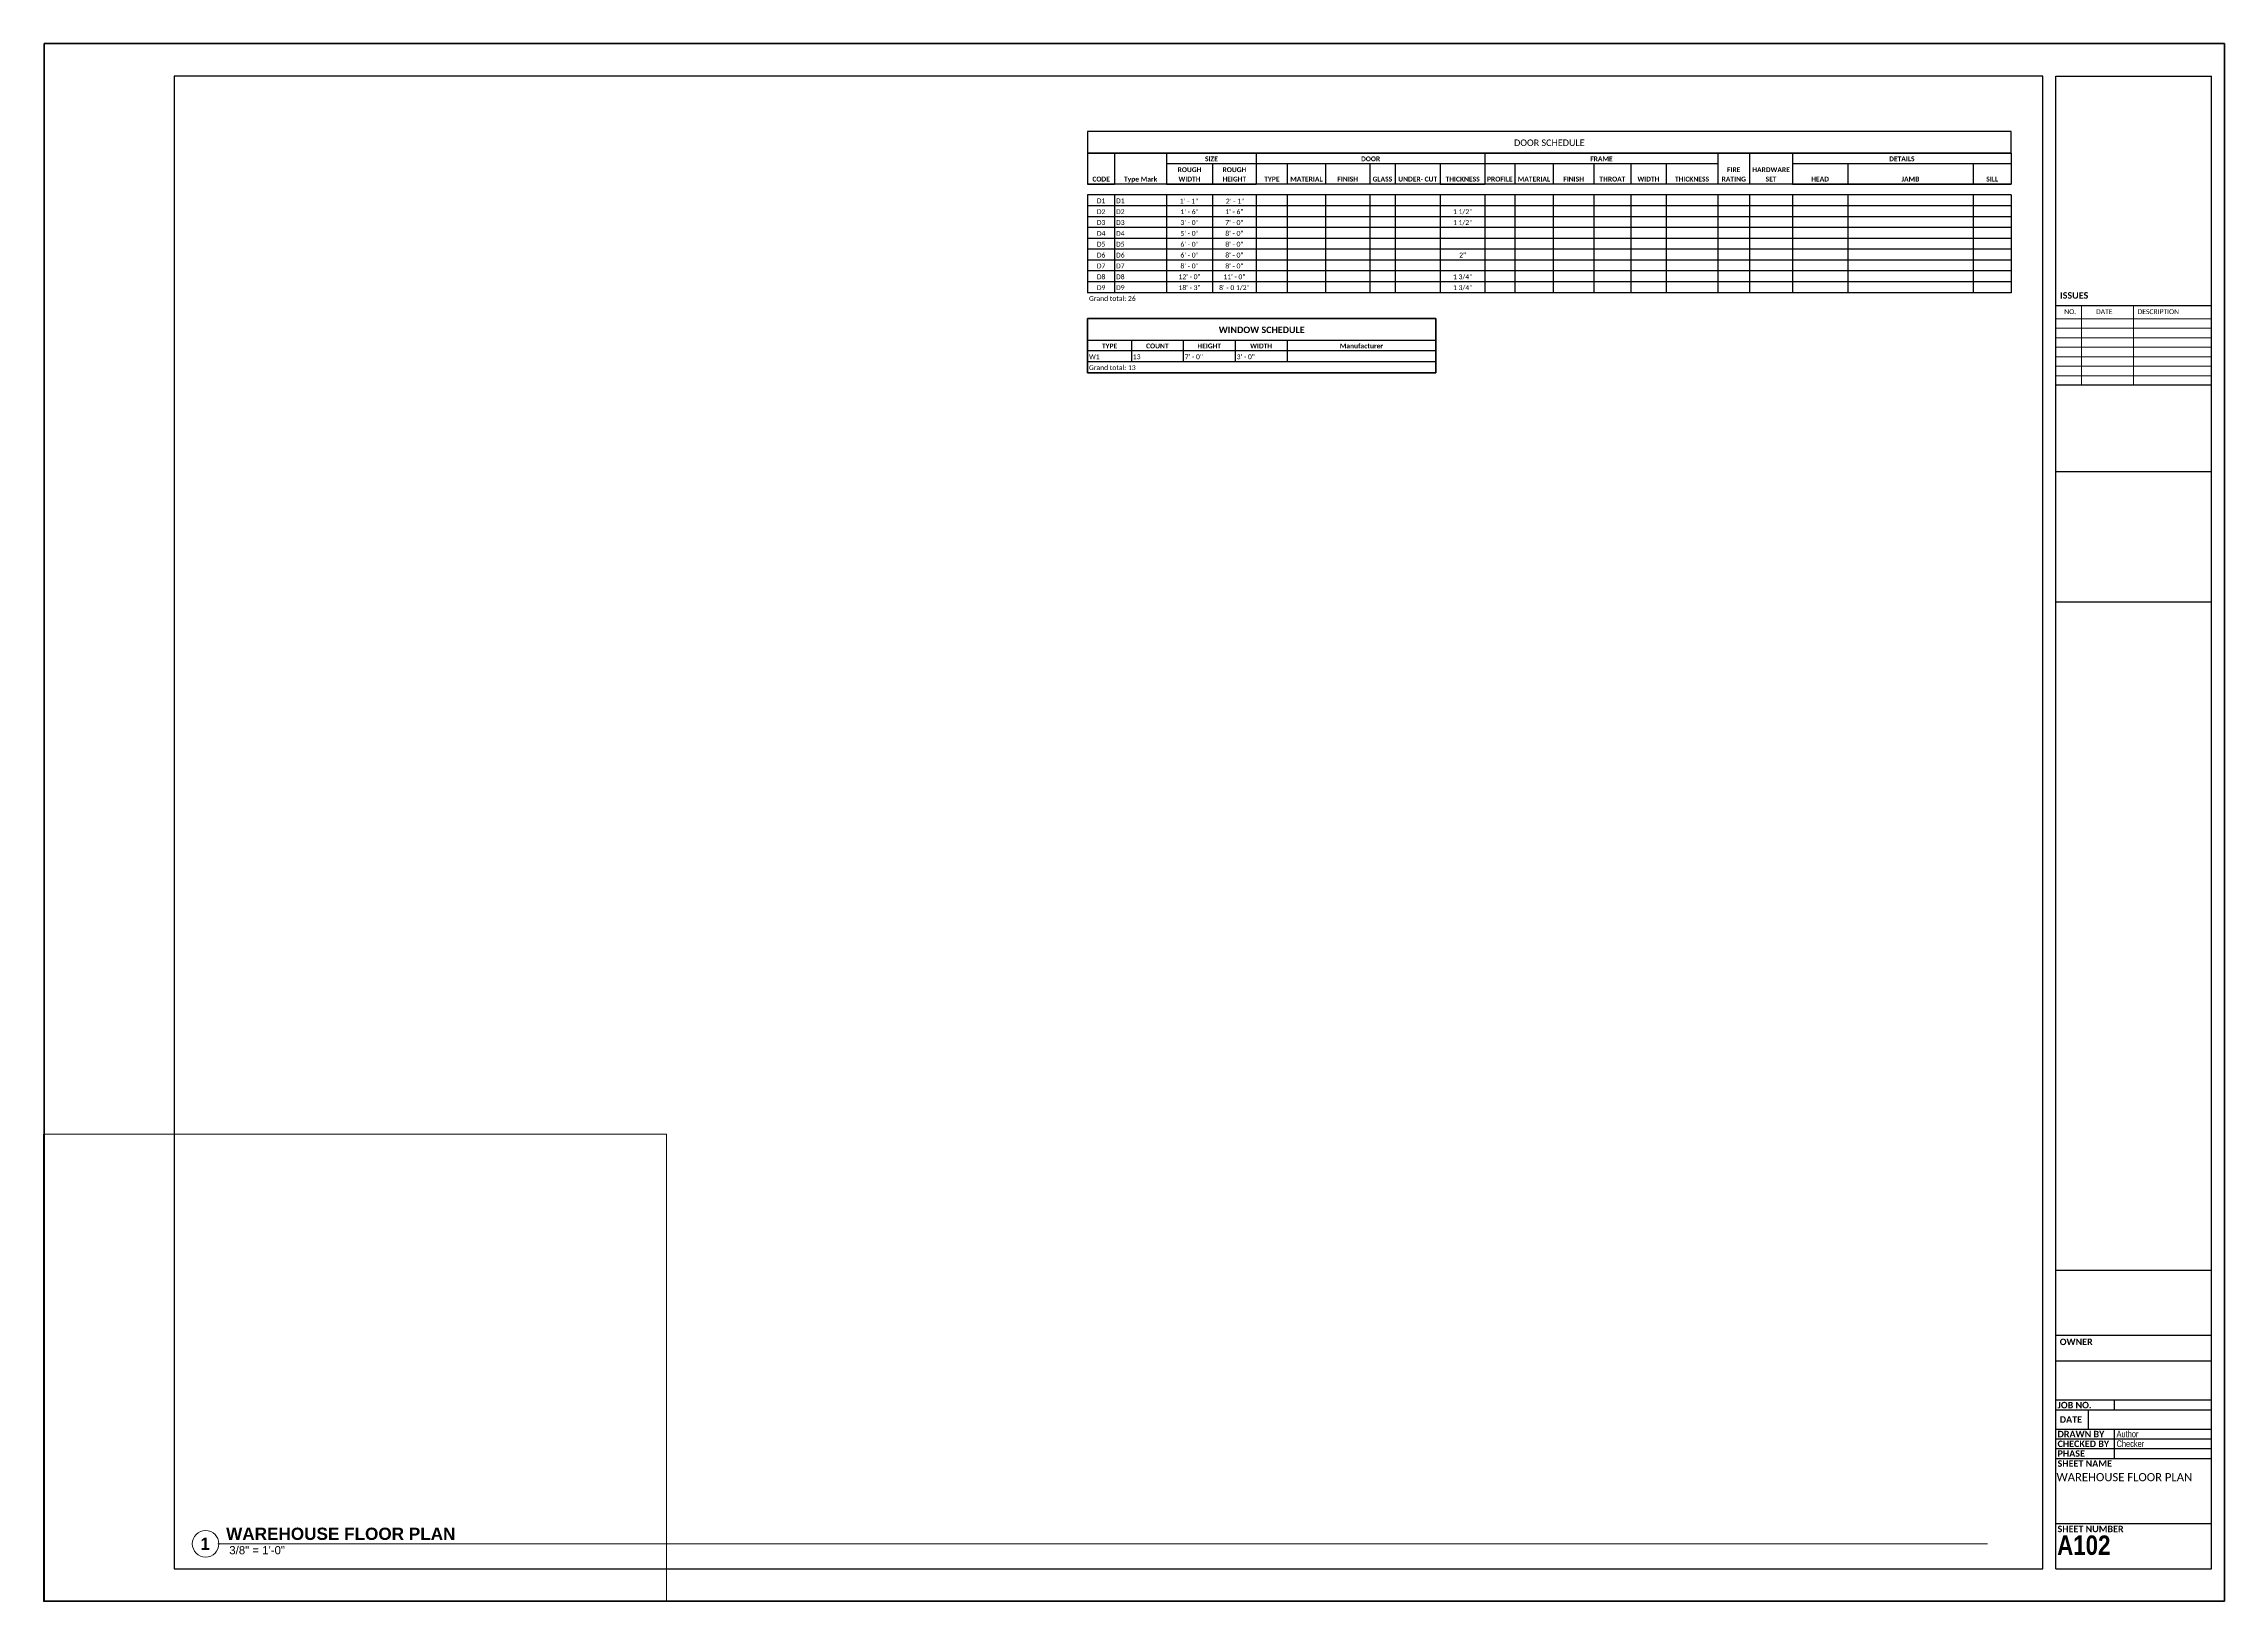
# Paper-space layout 'Layout1' of a CAD drawing. Header units: inches. Extents: x 0 to 42, y 0 to 30.
import ezdxf

# ---------------------------------------------------------------- set-up
doc = ezdxf.new("R2010")
doc.units = ezdxf.units.IN
doc.header["$MEASUREMENT"] = 0
for name, color, linetype, lineweight in [('A-DETL', 90, 'Continuous', 25), ('A-DETL-WIDE', 214, 'Continuous', 50), ('G-ANNO-SCHD', 231, 'Continuous', 9), ('G-ANNO-TEXT', 231, 'Continuous', 9), ('G-ANNO-TTLB', 6, 'Continuous', 9), ('G-ANNO-TTLB-MEDM', 33, 'Continuous', 25), ('G-ANNO-TTLB-THIN', 151, 'Continuous', 9), ('G-ANNO-TTLB-WIDE', 214, 'Continuous', 50)]:
    doc.layers.add(name, color=color, linetype=linetype, lineweight=lineweight)
doc.layers.add('G-ANNO-NPLT', color=191, linetype='Continuous', plot=False)
doc.styles.add('Arial', font='arial.ttf', dxfattribs={"height": 0.15748})
doc.styles.add('Arial Narrow', font='ARIALN.TTF', dxfattribs={"height": 0.125})
doc.styles.add('Arial Narrow_B', font='ARIALNB.TTF', dxfattribs={"height": 0.375})
doc.styles.add('Arial_1', font='arial.ttf', dxfattribs={"height": 0.098425})
doc.styles.add('Arial_B', font='arialbd.ttf', dxfattribs={"height": 0.23622})
doc.styles.add('Calibri', font='calibri.ttf', dxfattribs={"height": 0.09375})
doc.styles.add('Calibri_1', font='calibri.ttf', dxfattribs={"height": 0.15625})
doc.styles.add('Calibri_2', font='calibri.ttf', dxfattribs={"height": 0.125})
doc.styles.add('Calibri_B', font='calibrib.ttf', dxfattribs={"height": 0.125})
doc.styles.add('Calibri_B_1', font='calibrib.ttf', dxfattribs={"height": 0.09375})

# ---------------------------------------------------------------- blocks, each defined once
blk = doc.blocks.new('MAPS 30X42 TITLE BLOCK_NEW - TITLE BLOCK - BUILDING A-425426-WAREHOUSE FLOOR PLAN')
at = {"layer": 'G-ANNO-TTLB'}
blk.add_line((0.012, 30.004), (0.012, 0.004), dxfattribs=at)
at = {"layer": 'G-ANNO-TTLB-MEDM'}
for p, q in [((2.512, 29.379), (2.512, 0.629)), ((38.513, 29.379), (2.512, 29.379)), ((38.513, 0.629), (38.513, 29.379)), ((38.763, 29.379), (41.763, 29.379)), ((38.763, 0.629), (38.763, 29.379)), ((41.763, 0.629), (41.763, 29.379)), ((41.763, 24.956), (38.763, 24.956)), ((41.763, 23.425), (38.763, 23.425)), ((41.763, 21.755), (38.763, 21.755)), ((38.763, 19.255), (41.763, 19.255)), ((38.763, 6.38), (41.763, 6.38)), ((38.763, 5.13), (41.763, 5.13)), ((38.763, 4.63), (41.763, 4.63)), ((38.763, 3.88), (41.763, 3.88)), ((39.888, 3.88), (39.888, 3.692)), ((38.763, 3.692), (41.763, 3.692)), ((39.388, 3.692), (39.388, 3.317)), ((38.763, 3.317), (41.763, 3.317)), ((38.763, 3.13), (41.763, 3.13)), ((38.763, 2.942), (41.763, 2.942)), ((39.888, 3.317), (39.888, 2.755)), ((38.763, 2.755), (41.763, 2.755)), ((38.763, 1.503), (41.763, 1.503)), ((2.512, 0.629), (38.513, 0.629)), ((38.763, 0.629), (41.763, 0.629))]:
    blk.add_line(p, q, dxfattribs=at)
at = {"layer": 'G-ANNO-TTLB-THIN'}
for p, q in [((39.263, 24.956), (39.263, 23.425)), ((40.263, 24.956), (40.263, 23.425)), ((41.763, 24.706), (38.763, 24.706)), ((41.763, 24.523), (38.763, 24.523)), ((41.763, 24.34), (38.763, 24.34)), ((41.763, 24.157), (38.763, 24.157)), ((41.763, 23.974), (38.763, 23.974)), ((41.763, 23.791), (38.763, 23.791)), ((41.763, 23.608), (38.763, 23.608))]:
    blk.add_line(p, q, dxfattribs=at)
at = {"layer": 'G-ANNO-TTLB-WIDE'}
for p, q in [((0.012, 0.004), (0.012, 30.004)), ((42.013, 30.004), (0.012, 30.004)), ((42.013, 0.004), (42.013, 30.004)), ((0.012, 0.004), (42.013, 0.004))]:
    blk.add_line(p, q, dxfattribs=at)
at = {"layer": 'G-ANNO-TTLB', "attachment_point": 1}
for s, insert, char_height, width, style in [('ISSUES', (38.846, 25.217), 0.125, 0.68491, 'Calibri_B'), ('NO.', (38.928, 24.888), 0.0937, 0.27459, 'Calibri'), ('DATE', (39.54, 24.888), 0.0937, 0.37875, 'Calibri'), ('DESCRIPTION', (40.341, 24.888), 0.09375, 0.9595, 'Calibri'), ('OWNER', (38.841, 5.061), 0.125, 0.80169, 'Calibri_B'), ('JOB NO.', (38.799, 3.843), 0.125, 0.82378, 'Calibri_B'), ('DATE', (38.841, 3.565), 0.125, 0.54287, 'Calibri_B'), ('CHECKED BY', (38.799, 3.098), 0.125, 1.25619, 'Calibri_B'), ('DRAWN BY', (38.799, 3.285), 0.125, 1.13625, 'Calibri_B'), ('SHEET NAME', (38.799, 2.717), 0.125, 1.32247, 'Calibri_B'), ('PHASE', (38.799, 2.91), 0.125, 0.66597, 'Calibri_B'), ('SHEET NUMBER', (38.799, 1.457), 0.125, 1.60337, 'Calibri_B')]:
    blk.add_mtext(s, dxfattribs=dict(at, insert=insert, char_height=char_height, width=width, style=style))
blk = doc.blocks.new('Viewport - Standard-101155-WAREHOUSE FLOOR PLAN')
at = {"layer": 'G-ANNO-TTLB'}
for start, end in [(360, 180), (180, 0)]:
    blk.add_arc((-0.236, 0), 0.256, start, end, dxfattribs=at)

psp = doc.layouts.get("Layout1")

# ---------------------------------------------------------------- linework, layer by layer
at = {"layer": 'A-DETL'}
for p, q in [((20.112, 28.313), (20.112, 27.897)), ((37.904, 28.313), (20.112, 28.313)), ((37.904, 27.897), (37.904, 28.313)), ((20.112, 27.897), (20.112, 27.688)), ((20.633, 27.897), (20.633, 27.688)), ((21.633, 27.897), (21.633, 27.688)), ((23.362, 27.897), (23.362, 27.688)), ((27.768, 27.897), (27.768, 27.688)), ((32.256, 27.897), (32.256, 27.688)), ((32.863, 27.897), (32.863, 27.688)), ((33.695, 27.897), (33.695, 27.688)), ((37.904, 27.897), (37.904, 27.688)), ((20.112, 27.688), (20.112, 27.298)), ((20.633, 27.688), (20.633, 27.298)), ((22.518, 27.688), (21.633, 27.688)), ((21.633, 27.688), (21.633, 27.298)), ((23.362, 27.688), (22.518, 27.688)), ((22.518, 27.688), (22.518, 27.298)), ((23.959, 27.688), (23.362, 27.688)), ((23.362, 27.688), (23.362, 27.298)), ((24.696, 27.688), (23.959, 27.688)), ((23.959, 27.688), (23.959, 27.298)), ((25.548, 27.688), (24.696, 27.688)), ((24.696, 27.688), (24.696, 27.298)), ((26.037, 27.688), (25.548, 27.688)), ((25.548, 27.688), (25.548, 27.298)), ((26.907, 27.688), (26.037, 27.688)), ((26.037, 27.688), (26.037, 27.298)), ((27.768, 27.688), (26.907, 27.688)), ((26.907, 27.688), (26.907, 27.298)), ((28.341, 27.688), (27.768, 27.688)), ((27.768, 27.688), (27.768, 27.298)), ((29.082, 27.688), (28.341, 27.688)), ((28.341, 27.688), (28.341, 27.298)), ((29.867, 27.688), (29.082, 27.688)), ((29.082, 27.688), (29.082, 27.298)), ((30.578, 27.688), (29.867, 27.688)), ((29.867, 27.688), (29.867, 27.298)), ((31.256, 27.688), (30.578, 27.688)), ((30.578, 27.688), (30.578, 27.298)), ((32.256, 27.688), (31.256, 27.688)), ((31.256, 27.688), (31.256, 27.298)), ((32.256, 27.688), (32.256, 27.298)), ((32.863, 27.688), (32.863, 27.298)), ((34.756, 27.688), (33.695, 27.688)), ((33.695, 27.688), (33.695, 27.298)), ((37.175, 27.688), (34.756, 27.688)), ((34.756, 27.688), (34.756, 27.298)), ((37.904, 27.688), (37.175, 27.688)), ((37.175, 27.688), (37.175, 27.298)), ((37.904, 27.688), (37.904, 27.298)), ((20.633, 27.089), (20.112, 27.089)), ((20.112, 27.089), (20.112, 26.879)), ((21.633, 27.298), (20.633, 27.298)), ((21.633, 27.089), (20.633, 27.089)), ((20.633, 27.089), (20.633, 26.879)), ((22.518, 27.089), (21.633, 27.089)), ((21.633, 27.089), (21.633, 26.879)), ((23.362, 27.089), (22.518, 27.089)), ((22.518, 27.089), (22.518, 26.879)), ((23.959, 27.298), (23.362, 27.298)), ((23.959, 27.089), (23.362, 27.089)), ((23.362, 27.089), (23.362, 26.879)), ((24.696, 27.298), (23.959, 27.298)), ((24.696, 27.089), (23.959, 27.089)), ((23.959, 27.089), (23.959, 26.879)), ((25.548, 27.298), (24.696, 27.298)), ((25.548, 27.089), (24.696, 27.089)), ((24.696, 27.089), (24.696, 26.879)), ((26.037, 27.298), (25.548, 27.298)), ((26.037, 27.089), (25.548, 27.089)), ((25.548, 27.089), (25.548, 26.879)), ((26.907, 27.298), (26.037, 27.298)), ((26.907, 27.089), (26.037, 27.089)), ((26.037, 27.089), (26.037, 26.879)), ((27.768, 27.089), (26.907, 27.089)), ((26.907, 27.089), (26.907, 26.879)), ((28.341, 27.298), (27.768, 27.298)), ((28.341, 27.089), (27.768, 27.089)), ((27.768, 27.089), (27.768, 26.879)), ((29.082, 27.298), (28.341, 27.298)), ((29.082, 27.089), (28.341, 27.089)), ((28.341, 27.089), (28.341, 26.879)), ((29.867, 27.298), (29.082, 27.298)), ((29.867, 27.089), (29.082, 27.089)), ((29.082, 27.089), (29.082, 26.879)), ((30.578, 27.298), (29.867, 27.298)), ((30.578, 27.089), (29.867, 27.089)), ((29.867, 27.089), (29.867, 26.879)), ((31.256, 27.298), (30.578, 27.298)), ((31.256, 27.089), (30.578, 27.089)), ((30.578, 27.089), (30.578, 26.879)), ((32.256, 27.298), (31.256, 27.298)), ((32.256, 27.089), (31.256, 27.089)), ((31.256, 27.089), (31.256, 26.879)), ((32.863, 27.298), (32.256, 27.298)), ((32.863, 27.089), (32.256, 27.089)), ((32.256, 27.089), (32.256, 26.879)), ((33.695, 27.298), (32.863, 27.298)), ((33.695, 27.089), (32.863, 27.089)), ((32.863, 27.089), (32.863, 26.879)), ((34.756, 27.089), (33.695, 27.089)), ((33.695, 27.089), (33.695, 26.879)), ((37.175, 27.089), (34.756, 27.089)), ((34.756, 27.089), (34.756, 26.879)), ((37.904, 27.089), (37.175, 27.089)), ((37.175, 27.089), (37.175, 26.879)), ((37.904, 27.089), (37.904, 26.879)), ((20.633, 26.879), (20.112, 26.879)), ((20.112, 26.879), (20.112, 26.67)), ((20.633, 26.67), (20.112, 26.67)), ((20.112, 26.67), (20.112, 26.461)), ((21.633, 26.879), (20.633, 26.879)), ((20.633, 26.879), (20.633, 26.67)), ((21.633, 26.67), (20.633, 26.67)), ((20.633, 26.67), (20.633, 26.461)), ((22.518, 26.879), (21.633, 26.879)), ((21.633, 26.879), (21.633, 26.67)), ((22.518, 26.67), (21.633, 26.67)), ((21.633, 26.67), (21.633, 26.461)), ((23.362, 26.879), (22.518, 26.879)), ((22.518, 26.879), (22.518, 26.67)), ((23.362, 26.67), (22.518, 26.67)), ((22.518, 26.67), (22.518, 26.461)), ((23.959, 26.879), (23.362, 26.879)), ((23.362, 26.879), (23.362, 26.67)), ((23.959, 26.67), (23.362, 26.67)), ((23.362, 26.67), (23.362, 26.461)), ((24.696, 26.879), (23.959, 26.879)), ((23.959, 26.879), (23.959, 26.67)), ((24.696, 26.67), (23.959, 26.67)), ((23.959, 26.67), (23.959, 26.461)), ((25.548, 26.879), (24.696, 26.879)), ((24.696, 26.879), (24.696, 26.67)), ((25.548, 26.67), (24.696, 26.67)), ((24.696, 26.67), (24.696, 26.461)), ((26.037, 26.879), (25.548, 26.879)), ((25.548, 26.879), (25.548, 26.67)), ((26.037, 26.67), (25.548, 26.67)), ((25.548, 26.67), (25.548, 26.461)), ((26.907, 26.879), (26.037, 26.879)), ((26.037, 26.879), (26.037, 26.67)), ((26.907, 26.67), (26.037, 26.67)), ((26.037, 26.67), (26.037, 26.461)), ((27.768, 26.879), (26.907, 26.879)), ((26.907, 26.879), (26.907, 26.67)), ((27.768, 26.67), (26.907, 26.67)), ((26.907, 26.67), (26.907, 26.461)), ((28.341, 26.879), (27.768, 26.879)), ((27.768, 26.879), (27.768, 26.67)), ((28.341, 26.67), (27.768, 26.67)), ((27.768, 26.67), (27.768, 26.461)), ((29.082, 26.879), (28.341, 26.879)), ((28.341, 26.879), (28.341, 26.67)), ((29.082, 26.67), (28.341, 26.67)), ((28.341, 26.67), (28.341, 26.461)), ((29.867, 26.879), (29.082, 26.879)), ((29.082, 26.879), (29.082, 26.67)), ((29.867, 26.67), (29.082, 26.67)), ((29.082, 26.67), (29.082, 26.461)), ((30.578, 26.879), (29.867, 26.879)), ((29.867, 26.879), (29.867, 26.67)), ((30.578, 26.67), (29.867, 26.67)), ((29.867, 26.67), (29.867, 26.461)), ((31.256, 26.879), (30.578, 26.879)), ((30.578, 26.879), (30.578, 26.67)), ((31.256, 26.67), (30.578, 26.67)), ((30.578, 26.67), (30.578, 26.461)), ((32.256, 26.879), (31.256, 26.879)), ((31.256, 26.879), (31.256, 26.67)), ((32.256, 26.67), (31.256, 26.67)), ((31.256, 26.67), (31.256, 26.461)), ((32.863, 26.879), (32.256, 26.879)), ((32.256, 26.879), (32.256, 26.67)), ((32.863, 26.67), (32.256, 26.67)), ((32.256, 26.67), (32.256, 26.461)), ((33.695, 26.879), (32.863, 26.879)), ((32.863, 26.879), (32.863, 26.67)), ((33.695, 26.67), (32.863, 26.67)), ((32.863, 26.67), (32.863, 26.461)), ((34.756, 26.879), (33.695, 26.879)), ((33.695, 26.879), (33.695, 26.67)), ((34.756, 26.67), (33.695, 26.67)), ((33.695, 26.67), (33.695, 26.461)), ((37.175, 26.879), (34.756, 26.879)), ((34.756, 26.879), (34.756, 26.67)), ((37.175, 26.67), (34.756, 26.67)), ((34.756, 26.67), (34.756, 26.461)), ((37.904, 26.879), (37.175, 26.879)), ((37.175, 26.879), (37.175, 26.67)), ((37.904, 26.67), (37.175, 26.67)), ((37.175, 26.67), (37.175, 26.461)), ((37.904, 26.879), (37.904, 26.67)), ((37.904, 26.67), (37.904, 26.461)), ((20.633, 26.461), (20.112, 26.461)), ((20.112, 26.461), (20.112, 26.252)), ((20.633, 26.252), (20.112, 26.252)), ((20.112, 26.252), (20.112, 26.043)), ((21.633, 26.461), (20.633, 26.461)), ((20.633, 26.461), (20.633, 26.252)), ((21.633, 26.252), (20.633, 26.252)), ((20.633, 26.252), (20.633, 26.043)), ((22.518, 26.461), (21.633, 26.461)), ((21.633, 26.461), (21.633, 26.252)), ((22.518, 26.252), (21.633, 26.252)), ((21.633, 26.252), (21.633, 26.043)), ((23.362, 26.461), (22.518, 26.461)), ((22.518, 26.461), (22.518, 26.252)), ((23.362, 26.252), (22.518, 26.252)), ((22.518, 26.252), (22.518, 26.043)), ((23.959, 26.461), (23.362, 26.461)), ((23.362, 26.461), (23.362, 26.252)), ((23.959, 26.252), (23.362, 26.252)), ((23.362, 26.252), (23.362, 26.043)), ((24.696, 26.461), (23.959, 26.461)), ((23.959, 26.461), (23.959, 26.252)), ((24.696, 26.252), (23.959, 26.252)), ((23.959, 26.252), (23.959, 26.043)), ((25.548, 26.461), (24.696, 26.461)), ((24.696, 26.461), (24.696, 26.252)), ((25.548, 26.252), (24.696, 26.252)), ((24.696, 26.252), (24.696, 26.043)), ((26.037, 26.461), (25.548, 26.461)), ((25.548, 26.461), (25.548, 26.252)), ((26.037, 26.252), (25.548, 26.252)), ((25.548, 26.252), (25.548, 26.043)), ((26.907, 26.461), (26.037, 26.461)), ((26.037, 26.461), (26.037, 26.252)), ((26.907, 26.252), (26.037, 26.252)), ((26.037, 26.252), (26.037, 26.043)), ((27.768, 26.461), (26.907, 26.461)), ((26.907, 26.461), (26.907, 26.252)), ((27.768, 26.252), (26.907, 26.252)), ((26.907, 26.252), (26.907, 26.043)), ((28.341, 26.461), (27.768, 26.461)), ((27.768, 26.461), (27.768, 26.252)), ((28.341, 26.252), (27.768, 26.252)), ((27.768, 26.252), (27.768, 26.043)), ((29.082, 26.461), (28.341, 26.461)), ((28.341, 26.461), (28.341, 26.252)), ((29.082, 26.252), (28.341, 26.252)), ((28.341, 26.252), (28.341, 26.043)), ((29.867, 26.461), (29.082, 26.461)), ((29.082, 26.461), (29.082, 26.252)), ((29.867, 26.252), (29.082, 26.252)), ((29.082, 26.252), (29.082, 26.043)), ((30.578, 26.461), (29.867, 26.461)), ((29.867, 26.461), (29.867, 26.252)), ((30.578, 26.252), (29.867, 26.252)), ((29.867, 26.252), (29.867, 26.043)), ((31.256, 26.461), (30.578, 26.461)), ((30.578, 26.461), (30.578, 26.252)), ((31.256, 26.252), (30.578, 26.252)), ((30.578, 26.252), (30.578, 26.043)), ((32.256, 26.461), (31.256, 26.461)), ((31.256, 26.461), (31.256, 26.252)), ((32.256, 26.252), (31.256, 26.252)), ((31.256, 26.252), (31.256, 26.043)), ((32.863, 26.461), (32.256, 26.461)), ((32.256, 26.461), (32.256, 26.252)), ((32.863, 26.252), (32.256, 26.252)), ((32.256, 26.252), (32.256, 26.043)), ((33.695, 26.461), (32.863, 26.461)), ((32.863, 26.461), (32.863, 26.252)), ((33.695, 26.252), (32.863, 26.252)), ((32.863, 26.252), (32.863, 26.043)), ((34.756, 26.461), (33.695, 26.461)), ((33.695, 26.461), (33.695, 26.252)), ((34.756, 26.252), (33.695, 26.252)), ((33.695, 26.252), (33.695, 26.043)), ((37.175, 26.461), (34.756, 26.461)), ((34.756, 26.461), (34.756, 26.252)), ((37.175, 26.252), (34.756, 26.252)), ((34.756, 26.252), (34.756, 26.043)), ((37.904, 26.461), (37.175, 26.461)), ((37.175, 26.461), (37.175, 26.252)), ((37.904, 26.252), (37.175, 26.252)), ((37.175, 26.252), (37.175, 26.043)), ((37.904, 26.461), (37.904, 26.252)), ((37.904, 26.252), (37.904, 26.043)), ((20.633, 26.043), (20.112, 26.043)), ((20.112, 26.043), (20.112, 25.834)), ((20.633, 25.834), (20.112, 25.834)), ((20.112, 25.834), (20.112, 25.625)), ((21.633, 26.043), (20.633, 26.043)), ((20.633, 26.043), (20.633, 25.834)), ((21.633, 25.834), (20.633, 25.834)), ((20.633, 25.834), (20.633, 25.625)), ((22.518, 26.043), (21.633, 26.043)), ((21.633, 26.043), (21.633, 25.834)), ((22.518, 25.834), (21.633, 25.834)), ((21.633, 25.834), (21.633, 25.625)), ((23.362, 26.043), (22.518, 26.043)), ((22.518, 26.043), (22.518, 25.834)), ((23.362, 25.834), (22.518, 25.834)), ((22.518, 25.834), (22.518, 25.625)), ((23.959, 26.043), (23.362, 26.043)), ((23.362, 26.043), (23.362, 25.834)), ((23.959, 25.834), (23.362, 25.834)), ((23.362, 25.834), (23.362, 25.625)), ((24.696, 26.043), (23.959, 26.043)), ((23.959, 26.043), (23.959, 25.834)), ((24.696, 25.834), (23.959, 25.834)), ((23.959, 25.834), (23.959, 25.625)), ((25.548, 26.043), (24.696, 26.043)), ((24.696, 26.043), (24.696, 25.834)), ((25.548, 25.834), (24.696, 25.834)), ((24.696, 25.834), (24.696, 25.625)), ((26.037, 26.043), (25.548, 26.043)), ((25.548, 26.043), (25.548, 25.834)), ((26.037, 25.834), (25.548, 25.834)), ((25.548, 25.834), (25.548, 25.625)), ((26.907, 26.043), (26.037, 26.043)), ((26.037, 26.043), (26.037, 25.834)), ((26.907, 25.834), (26.037, 25.834)), ((26.037, 25.834), (26.037, 25.625)), ((27.768, 26.043), (26.907, 26.043)), ((26.907, 26.043), (26.907, 25.834)), ((27.768, 25.834), (26.907, 25.834)), ((26.907, 25.834), (26.907, 25.625)), ((28.341, 26.043), (27.768, 26.043)), ((27.768, 26.043), (27.768, 25.834)), ((28.341, 25.834), (27.768, 25.834)), ((27.768, 25.834), (27.768, 25.625)), ((29.082, 26.043), (28.341, 26.043)), ((28.341, 26.043), (28.341, 25.834)), ((29.082, 25.834), (28.341, 25.834)), ((28.341, 25.834), (28.341, 25.625)), ((29.867, 26.043), (29.082, 26.043)), ((29.082, 26.043), (29.082, 25.834)), ((29.867, 25.834), (29.082, 25.834)), ((29.082, 25.834), (29.082, 25.625)), ((30.578, 26.043), (29.867, 26.043)), ((29.867, 26.043), (29.867, 25.834)), ((30.578, 25.834), (29.867, 25.834)), ((29.867, 25.834), (29.867, 25.625)), ((31.256, 26.043), (30.578, 26.043)), ((30.578, 26.043), (30.578, 25.834)), ((31.256, 25.834), (30.578, 25.834)), ((30.578, 25.834), (30.578, 25.625)), ((32.256, 26.043), (31.256, 26.043)), ((31.256, 26.043), (31.256, 25.834)), ((32.256, 25.834), (31.256, 25.834)), ((31.256, 25.834), (31.256, 25.625)), ((32.863, 26.043), (32.256, 26.043)), ((32.256, 26.043), (32.256, 25.834)), ((32.863, 25.834), (32.256, 25.834)), ((32.256, 25.834), (32.256, 25.625)), ((33.695, 26.043), (32.863, 26.043)), ((32.863, 26.043), (32.863, 25.834)), ((33.695, 25.834), (32.863, 25.834)), ((32.863, 25.834), (32.863, 25.625)), ((34.756, 26.043), (33.695, 26.043)), ((33.695, 26.043), (33.695, 25.834)), ((34.756, 25.834), (33.695, 25.834)), ((33.695, 25.834), (33.695, 25.625)), ((37.175, 26.043), (34.756, 26.043)), ((34.756, 26.043), (34.756, 25.834)), ((37.175, 25.834), (34.756, 25.834)), ((34.756, 25.834), (34.756, 25.625)), ((37.904, 26.043), (37.175, 26.043)), ((37.175, 26.043), (37.175, 25.834)), ((37.904, 25.834), (37.175, 25.834)), ((37.175, 25.834), (37.175, 25.625)), ((37.904, 26.043), (37.904, 25.834)), ((37.904, 25.834), (37.904, 25.625)), ((20.633, 25.625), (20.112, 25.625)), ((20.112, 25.625), (20.112, 25.416)), ((20.633, 25.416), (20.112, 25.416)), ((20.112, 25.416), (20.112, 25.207)), ((21.633, 25.625), (20.633, 25.625)), ((20.633, 25.625), (20.633, 25.416)), ((21.633, 25.416), (20.633, 25.416)), ((20.633, 25.416), (20.633, 25.207)), ((22.518, 25.625), (21.633, 25.625)), ((21.633, 25.625), (21.633, 25.416)), ((22.518, 25.416), (21.633, 25.416)), ((21.633, 25.416), (21.633, 25.207)), ((23.362, 25.625), (22.518, 25.625)), ((22.518, 25.625), (22.518, 25.416)), ((23.362, 25.416), (22.518, 25.416)), ((22.518, 25.416), (22.518, 25.207)), ((23.959, 25.625), (23.362, 25.625)), ((23.362, 25.625), (23.362, 25.416)), ((23.959, 25.416), (23.362, 25.416)), ((23.362, 25.416), (23.362, 25.207)), ((24.696, 25.625), (23.959, 25.625)), ((23.959, 25.625), (23.959, 25.416)), ((24.696, 25.416), (23.959, 25.416)), ((23.959, 25.416), (23.959, 25.207)), ((25.548, 25.625), (24.696, 25.625)), ((24.696, 25.625), (24.696, 25.416)), ((25.548, 25.416), (24.696, 25.416)), ((24.696, 25.416), (24.696, 25.207)), ((26.037, 25.625), (25.548, 25.625)), ((25.548, 25.625), (25.548, 25.416)), ((26.037, 25.416), (25.548, 25.416)), ((25.548, 25.416), (25.548, 25.207)), ((26.907, 25.625), (26.037, 25.625)), ((26.037, 25.625), (26.037, 25.416)), ((26.907, 25.416), (26.037, 25.416)), ((26.037, 25.416), (26.037, 25.207)), ((27.768, 25.625), (26.907, 25.625)), ((26.907, 25.625), (26.907, 25.416)), ((27.768, 25.416), (26.907, 25.416)), ((26.907, 25.416), (26.907, 25.207)), ((28.341, 25.625), (27.768, 25.625)), ((27.768, 25.625), (27.768, 25.416)), ((28.341, 25.416), (27.768, 25.416)), ((27.768, 25.416), (27.768, 25.207)), ((29.082, 25.625), (28.341, 25.625)), ((28.341, 25.625), (28.341, 25.416)), ((29.082, 25.416), (28.341, 25.416)), ((28.341, 25.416), (28.341, 25.207)), ((29.867, 25.625), (29.082, 25.625)), ((29.082, 25.625), (29.082, 25.416)), ((29.867, 25.416), (29.082, 25.416)), ((29.082, 25.416), (29.082, 25.207)), ((30.578, 25.625), (29.867, 25.625)), ((29.867, 25.625), (29.867, 25.416)), ((30.578, 25.416), (29.867, 25.416)), ((29.867, 25.416), (29.867, 25.207)), ((31.256, 25.625), (30.578, 25.625)), ((30.578, 25.625), (30.578, 25.416)), ((31.256, 25.416), (30.578, 25.416)), ((30.578, 25.416), (30.578, 25.207)), ((32.256, 25.625), (31.256, 25.625)), ((31.256, 25.625), (31.256, 25.416)), ((32.256, 25.416), (31.256, 25.416)), ((31.256, 25.416), (31.256, 25.207)), ((32.863, 25.625), (32.256, 25.625)), ((32.256, 25.625), (32.256, 25.416)), ((32.863, 25.416), (32.256, 25.416)), ((32.256, 25.416), (32.256, 25.207)), ((33.695, 25.625), (32.863, 25.625)), ((32.863, 25.625), (32.863, 25.416)), ((33.695, 25.416), (32.863, 25.416)), ((32.863, 25.416), (32.863, 25.207)), ((34.756, 25.625), (33.695, 25.625)), ((33.695, 25.625), (33.695, 25.416)), ((34.756, 25.416), (33.695, 25.416)), ((33.695, 25.416), (33.695, 25.207)), ((37.175, 25.625), (34.756, 25.625)), ((34.756, 25.625), (34.756, 25.416)), ((37.175, 25.416), (34.756, 25.416)), ((34.756, 25.416), (34.756, 25.207)), ((37.904, 25.625), (37.175, 25.625)), ((37.175, 25.625), (37.175, 25.416)), ((37.904, 25.416), (37.175, 25.416)), ((37.175, 25.416), (37.175, 25.207)), ((37.904, 25.625), (37.904, 25.416)), ((37.904, 25.416), (37.904, 25.207)), ((20.633, 25.207), (20.112, 25.207)), ((21.633, 25.207), (20.633, 25.207)), ((22.518, 25.207), (21.633, 25.207)), ((23.362, 25.207), (22.518, 25.207)), ((23.959, 25.207), (23.362, 25.207)), ((24.696, 25.207), (23.959, 25.207)), ((25.548, 25.207), (24.696, 25.207)), ((26.037, 25.207), (25.548, 25.207)), ((26.907, 25.207), (26.037, 25.207)), ((27.768, 25.207), (26.907, 25.207)), ((28.341, 25.207), (27.768, 25.207)), ((29.082, 25.207), (28.341, 25.207)), ((29.867, 25.207), (29.082, 25.207)), ((30.578, 25.207), (29.867, 25.207)), ((31.256, 25.207), (30.578, 25.207)), ((32.256, 25.207), (31.256, 25.207)), ((32.863, 25.207), (32.256, 25.207)), ((33.695, 25.207), (32.863, 25.207)), ((34.756, 25.207), (33.695, 25.207)), ((37.175, 25.207), (34.756, 25.207)), ((37.904, 25.207), (37.175, 25.207)), ((20.112, 24.293), (26.82, 24.293)), ((20.956, 24.084), (20.112, 24.084)), ((20.956, 24.293), (20.956, 24.084)), ((21.956, 24.084), (20.956, 24.084)), ((20.956, 24.084), (20.956, 23.875)), ((21.956, 24.293), (21.956, 24.084)), ((22.956, 24.084), (21.956, 24.084)), ((21.956, 24.084), (21.956, 23.875)), ((22.956, 24.293), (22.956, 24.084)), ((23.956, 24.084), (22.956, 24.084)), ((22.956, 24.084), (22.956, 23.875)), ((23.956, 24.293), (23.956, 24.084)), ((26.82, 24.084), (23.956, 24.084)), ((23.956, 24.084), (23.956, 23.875)), ((20.956, 23.875), (20.112, 23.875)), ((21.956, 23.875), (20.956, 23.875)), ((22.956, 23.875), (21.956, 23.875)), ((23.956, 23.875), (22.956, 23.875)), ((26.82, 23.875), (23.956, 23.875))]:
    psp.add_line(p, q, dxfattribs=at)
at = {"layer": 'A-DETL', "lineweight": 50}
for p, q in [((20.112, 24.71), (20.112, 24.293)), ((26.82, 24.71), (20.112, 24.71)), ((26.82, 24.293), (26.82, 24.71)), ((20.112, 24.293), (20.112, 23.666)), ((26.82, 24.293), (26.82, 23.666)), ((26.82, 23.666), (20.112, 23.666))]:
    psp.add_line(p, q, dxfattribs=at)
at = {"layer": 'A-DETL-WIDE'}
for p, q in [((20.112, 27.897), (37.904, 27.897)), ((20.633, 27.298), (20.112, 27.298)), ((22.518, 27.298), (21.633, 27.298)), ((23.362, 27.298), (22.518, 27.298)), ((27.768, 27.298), (26.907, 27.298)), ((34.756, 27.298), (33.695, 27.298)), ((37.175, 27.298), (34.756, 27.298)), ((37.904, 27.298), (37.175, 27.298))]:
    psp.add_line(p, q, dxfattribs=at)
at = {"layer": 'G-ANNO-NPLT', "lineweight": 9}
psp.add_line((3.357, 1.109), (37.452, 1.109), dxfattribs=at)

# ---------------------------------------------------------------- block references
at = {"layer": 'G-ANNO-TTLB'}
for name, p in [('MAPS 30X42 TITLE BLOCK_NEW - TITLE BLOCK - BUILDING A-425426-WAREHOUSE FLOOR PLAN', (0, 0)), ('Viewport - Standard-101155-WAREHOUSE FLOOR PLAN', (3.357, 1.109))]:
    psp.add_blockref(name, p, dxfattribs=at)

# ---------------------------------------------------------------- texts
at = {"layer": 'G-ANNO-SCHD', "line_spacing_factor": 1.158048}
for s, insert, char_height, width, attachment_point, style in [('DOOR SCHEDULE', (29.008, 28.158), 0.125, 1.64768, 2, 'Calibri_2'), ('SIZE', (22.497, 27.832), 0.0937, 0.30199, 2, 'Calibri_B_1'), ('DOOR', (25.565, 27.832), 0.0937, 0.45166, 2, 'Calibri_B_1'), ('FRAME', (30.012, 27.832), 0.0937, 0.5298, 2, 'Calibri_B_1'), ('DETAILS', (35.799, 27.832), 0.0937, 0.59868, 2, 'Calibri_B_1'), ('CODE', (20.372, 27.442), 0.0937, 0.41192, 2, 'Calibri_B_1'), ('Type Mark', (21.133, 27.442), 0.0937, 0.78543, 2, 'Calibri_B_1'), ('ROUGH\\PWIDTH', (22.076, 27.623), 0.0937, 0.56026, 2, 'Calibri_B_1'), ('ROUGH\\PHEIGHT', (22.94, 27.623), 0.0937, 0.56026, 2, 'Calibri_B_1'), ('TYPE', (23.661, 27.442), 0.0937, 0.36026, 2, 'Calibri_B_1'), ('MATERIAL', (24.328, 27.442), 0.0937, 0.76556, 2, 'Calibri_B_1'), ('FINISH', (25.122, 27.442), 0.0937, 0.49007, 2, 'Calibri_B_1'), ('GLASS', (25.792, 27.442), 0.0937, 0.46225, 2, 'Calibri_B_1'), ('UNDER- CUT', (26.472, 27.442), 0.0937, 0.91921, 2, 'Calibri_B_1'), ('THICKNESS', (27.337, 27.442), 0.0937, 0.80795, 2, 'Calibri_B_1'), ('PROFILE', (28.054, 27.442), 0.0937, 0.6053, 2, 'Calibri_B_1'), ('MATERIAL', (28.711, 27.442), 0.0937, 0.76556, 2, 'Calibri_B_1'), ('FINISH', (29.475, 27.442), 0.0937, 0.49007, 2, 'Calibri_B_1'), ('THROAT', (30.223, 27.442), 0.0937, 0.61457, 2, 'Calibri_B_1'), ('WIDTH', (30.917, 27.442), 0.0937, 0.51921, 2, 'Calibri_B_1'), ('THICKNESS', (31.756, 27.442), 0.0937, 0.80795, 2, 'Calibri_B_1'), ('FIRE\\PRATING', (32.56, 27.623), 0.0937, 0.57086, 2, 'Calibri_B_1'), ('HARDWARE\\PSET', (33.279, 27.623), 0.0937, 0.88344, 2, 'Calibri_B_1'), ('HEAD', (34.225, 27.442), 0.0937, 0.41722, 2, 'Calibri_B_1'), ('JAMB', (35.965, 27.442), 0.0937, 0.41987, 2, 'Calibri_B_1'), ('SILL', (37.539, 27.442), 0.0937, 0.28212, 2, 'Calibri_B_1'), ('D1', (20.372, 27.023), 0.0937, 0.19868, 2, 'Calibri'), ('D1', (20.661, 27.023), 0.0937, 0.19868, 1, 'Calibri'), ('D2', (20.372, 26.814), 0.0937, 0.19868, 2, 'Calibri'), ('D3', (20.372, 26.605), 0.0937, 0.19868, 2, 'Calibri'), ('D2', (20.661, 26.814), 0.0937, 0.19868, 1, 'Calibri'), ('D3', (20.661, 26.605), 0.0937, 0.19868, 1, 'Calibri'), ('3\' - 0"', (22.076, 26.605), 0.0937, 0.42517, 2, 'Calibri'), ('1\' - 6"', (22.076, 26.814), 0.0937, 0.42517, 2, 'Calibri'), ('7\' - 0"', (22.94, 26.605), 0.0937, 0.42517, 2, 'Calibri'), ('1\' - 6"', (22.94, 26.814), 0.0937, 0.42517, 2, 'Calibri'), ('1 1/2"', (27.337, 26.814), 0.0937, 0.45033, 2, 'Calibri'), ('1 1/2"', (27.337, 26.605), 0.0937, 0.45033, 2, 'Calibri'), ('D4', (20.372, 26.396), 0.0937, 0.19868, 2, 'Calibri'), ('D5', (20.372, 26.187), 0.0937, 0.19868, 2, 'Calibri'), ('D4', (20.661, 26.396), 0.0937, 0.19868, 1, 'Calibri'), ('D5', (20.661, 26.187), 0.0937, 0.19868, 1, 'Calibri'), ('5\' - 0"', (22.076, 26.396), 0.0937, 0.42517, 2, 'Calibri'), ('6\' - 0"', (22.076, 26.187), 0.0937, 0.42517, 2, 'Calibri'), ('8\' - 0"', (22.94, 26.396), 0.0937, 0.42517, 2, 'Calibri'), ('8\' - 0"', (22.94, 26.187), 0.0937, 0.42517, 2, 'Calibri'), ('D6', (20.372, 25.978), 0.0937, 0.19868, 2, 'Calibri'), ('D7', (20.372, 25.769), 0.0937, 0.19868, 2, 'Calibri'), ('D6', (20.661, 25.978), 0.0937, 0.19868, 1, 'Calibri'), ('D7', (20.661, 25.769), 0.0937, 0.19868, 1, 'Calibri'), ('6\' - 0"', (22.076, 25.978), 0.0937, 0.42517, 2, 'Calibri'), ('8\' - 0"', (22.076, 25.769), 0.0937, 0.42517, 2, 'Calibri'), ('8\' - 0"', (22.94, 25.978), 0.0937, 0.42517, 2, 'Calibri'), ('8\' - 0"', (22.94, 25.769), 0.0937, 0.42517, 2, 'Calibri'), ('2"', (27.337, 25.978), 0.0937, 0.16159, 2, 'Calibri'), ('D8', (20.372, 25.56), 0.0937, 0.19868, 2, 'Calibri'), ('D9', (20.372, 25.351), 0.0937, 0.19868, 2, 'Calibri'), ('D8', (20.661, 25.56), 0.0937, 0.19868, 1, 'Calibri'), ('D9', (20.661, 25.351), 0.0937, 0.19868, 1, 'Calibri'), ('12\' - 0"', (22.076, 25.56), 0.0937, 0.51523, 2, 'Calibri'), ('18\' - 3"', (22.076, 25.351), 0.0937, 0.51523, 2, 'Calibri'), ('8\' - 0 1/2"', (22.94, 25.351), 0.09375, 0.71391, 2, 'Calibri'), ('11\' - 0"', (22.94, 25.56), 0.0937, 0.51523, 2, 'Calibri'), ('1 3/4"', (27.337, 25.56), 0.0937, 0.45033, 2, 'Calibri'), ('1 3/4"', (27.337, 25.351), 0.0937, 0.45033, 2, 'Calibri'), ('Grand total: 26', (20.14, 25.142), 0.09375, 1.09139, 1, 'Calibri'), ('WINDOW SCHEDULE', (23.466, 24.554), 0.125, 2.02737, 2, 'Calibri_B'), ('W1', (20.14, 24.019), 0.0937, 0.24768, 1, 'Calibri'), ('TYPE', (20.534, 24.228), 0.0937, 0.36026, 2, 'Calibri_B_1'), ('13', (20.984, 24.019), 0.0937, 0.18013, 1, 'Calibri'), ('COUNT', (21.456, 24.228), 0.0937, 0.53377, 2, 'Calibri_B_1'), ('7\' - 0"', (21.984, 24.019), 0.0937, 0.42517, 1, 'Calibri'), ('HEIGHT', (22.456, 24.228), 0.0937, 0.55894, 2, 'Calibri_B_1'), ('3\' - 0"', (22.984, 24.019), 0.0937, 0.42517, 1, 'Calibri'), ('WIDTH', (23.456, 24.228), 0.0937, 0.51921, 2, 'Calibri_B_1'), ('Manufacturer', (25.388, 24.228), 0.09375, 1.02252, 2, 'Calibri_B_1'), ('Grand total: 13', (20.14, 23.81), 0.09375, 1.09139, 1, 'Calibri')]:
    psp.add_mtext(s, dxfattribs=dict(at, insert=insert, char_height=char_height, width=width, attachment_point=attachment_point, style=style))
at = {"layer": 'G-ANNO-TEXT', "color": 7, "char_height": 0.0984, "width": 0.42925, "attachment_point": 1, "style": 'Arial_1'}
for s, insert in [("1' - 1''", (21.89, 27.017)), ("2' - 1''", (22.776, 27.017))]:
    psp.add_mtext(s, dxfattribs=dict(at, insert=insert))
at = {"layer": 'G-ANNO-TTLB', "attachment_point": 1}
for s, insert, char_height, width, style in [('Author', (39.935, 3.287), 0.125, 0.51447, 'Arial Narrow'), ('Checker', (39.935, 3.099), 0.125, 0.64703, 'Arial Narrow'), ('WAREHOUSE FLOOR PLAN', (38.778, 2.471), 0.15625, 3.26041, 'Calibri_1'), ('WAREHOUSE FLOOR PLAN', (3.516, 1.42), 0.23622, 5.38772, 'Arial_B'), ('A102', (38.791, 1.27), 0.375, 1.23409, 'Arial Narrow_B'), ('\\fArial|b1|i0|c0|p34|;1', (3.021, 1.227), 0.23622, 0.22409, 'Arial_B'), (' 3/8" = 1\'-0"', (3.516, 1.065), 0.15748, 1.38244, 'Arial')]:
    psp.add_mtext(s, dxfattribs=dict(at, insert=insert, char_height=char_height, width=width, style=style))

# ---------------------------------------------------------------- viewports
at = {"layer": '0'}
psp.add_viewport(center=(6, 4.5), size=(12, 9), view_center_point=(6, 4.5), view_height=12, dxfattribs=at)

doc.saveas('drawing.dxf')
